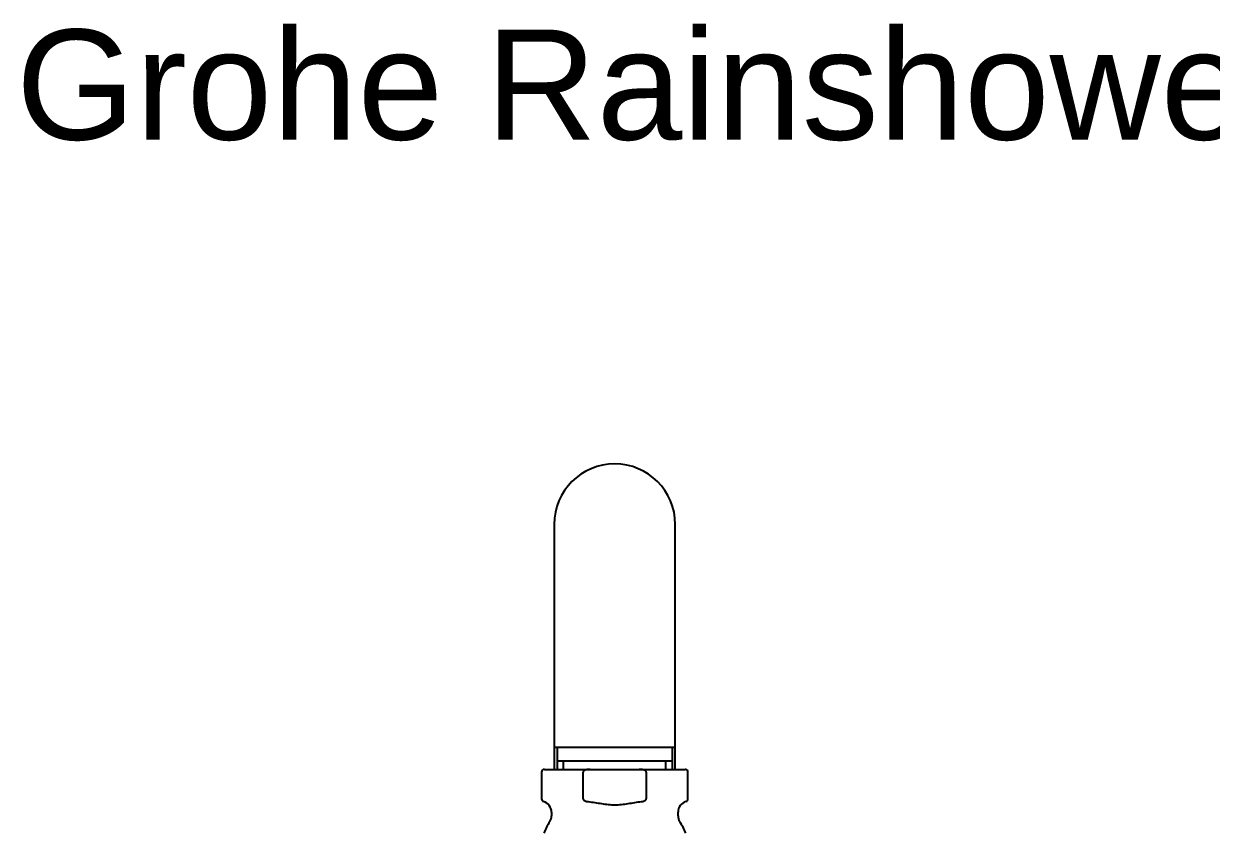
# Model space of a CAD drawing. Header units: millimetres. Extents: x -60 to 7633, y -2614 to 2146.
# Drawn here: x 6705 to 6920.9, y 1998.8 to 2145.9 of the extents above; entities that cross this region are included whole.
import ezdxf
from ezdxf.enums import TextEntityAlignment as Align

# ---------------------------------------------------------------- set-up
doc = ezdxf.new("R2010")
doc.units = ezdxf.units.MM
doc.layers.get('0').update_dxf_attribs({"color": 250})
doc.styles.add('SEACAD_arial_ttf', font='arial.ttf')

msp = doc.modelspace()

# ---------------------------------------------------------------- linework, layer by layer
at = {"linetype": 'Continuous'}
for p, q in [((6801.48, 2054.94), (6801.48, 2014.44)), ((6823.48, 2014.44), (6823.48, 2054.94)), ((6823.48, 2014.44), (6801.48, 2014.44)), ((6801.48, 2014.44), (6801.48, 2010.44)), ((6802, 2014.44), (6802, 2010.44)), ((6822.96, 2010.44), (6822.96, 2014.44)), ((6823.48, 2010.44), (6823.48, 2014.44)), ((6822.96, 2011.94), (6802, 2011.94)), ((6803.16, 2010.44), (6803.16, 2011.94)), ((6821.79, 2010.44), (6821.79, 2011.94)), ((6799.18, 2009.94), (6799.18, 2005.07)), ((6799.68, 2010.44), (6808.02, 2010.44)), ((6806.74, 2005.07), (6806.74, 2009.94)), ((6808.02, 2010.44), (6816.93, 2010.44)), ((6816.93, 2010.44), (6825.28, 2010.44)), ((6818.21, 2009.94), (6818.21, 2005.07)), ((6825.78, 2005.07), (6825.78, 2009.94)), ((6800.98, 2002.67), (6800.98, 2002.02)), ((6823.98, 2002.02), (6823.98, 2002.67))]:
    msp.add_line(p, q, dxfattribs=at)
for centre, radius, start, end in [((6812.48, 2054.94), 11, 0, 180), ((6799.68, 2009.94), 0.5, 90, 180), ((6825.28, 2009.94), 0.5, 0, 90), ((6799.68, 2005.07), 0.5, 180, 253.7398), ((6798.98, 2002.67), 2, 0, 73.7398), ((6825.98, 2002.67), 2, 106.2602, 180), ((6825.28, 2005.07), 0.5, 286.2602, 0), ((6798.98, 2002.02), 2, 327.5383, 0), ((6825.98, 2002.02), 2, 180, 212.4617), ((6812.48, 1993.44), 14, 147.5383, 157.3119), ((6812.48, 1993.44), 14, 22.6881, 32.4617)]:
    msp.add_arc(centre, radius, start, end, dxfattribs=at)
for points, knots in [([(6808.02, 2010.44), (6807.78, 2010.44), (6807.53, 2010.42), (6807.18, 2010.33), (6807.06, 2010.29), (6806.9, 2010.19), (6806.85, 2010.15), (6806.77, 2010.06), (6806.74, 2010), (6806.74, 2009.94)], [0, 0, 0, 0, 0.5, 0.5, 0.75, 0.75, 0.875, 0.875, 1, 1, 1, 1]), ([(6818.21, 2009.94), (6818.21, 2010), (6818.18, 2010.06), (6818.1, 2010.15), (6818.05, 2010.19), (6817.89, 2010.29), (6817.78, 2010.33), (6817.42, 2010.42), (6817.18, 2010.44), (6816.93, 2010.44)], [0, 0, 0, 0, 0.125, 0.125, 0.25, 0.25, 0.5, 0.5, 1, 1, 1, 1]), ([(6806.74, 2005.07), (6806.74, 2005.02), (6806.76, 2004.98), (6806.8, 2004.9), (6806.84, 2004.87), (6806.94, 2004.78), (6807.02, 2004.74), (6807.28, 2004.64), (6807.45, 2004.61), (6807.63, 2004.59)], [0, 0, 0, 0, 0.125, 0.125, 0.25, 0.25, 0.5, 0.5, 1, 1, 1, 1]), ([(6807.63, 2004.59), (6808.45, 2004.5), (6809.26, 2004.35), (6810.47, 2004.16), (6810.88, 2004.1), (6811.49, 2004.04), (6811.69, 2004.02), (6812.1, 2004), (6812.31, 2003.99), (6812.92, 2003.99), (6813.32, 2004.02), (6814.13, 2004.11), (6814.53, 2004.16), (6815.72, 2004.36), (6816.52, 2004.5), (6817.32, 2004.59)], [0, 0, 0, 0, 0.25, 0.25, 0.375, 0.375, 0.4375, 0.4375, 0.5, 0.5, 0.625, 0.625, 0.75, 0.75, 1, 1, 1, 1]), ([(6817.32, 2004.59), (6817.5, 2004.61), (6817.68, 2004.64), (6817.93, 2004.74), (6818.01, 2004.78), (6818.12, 2004.87), (6818.15, 2004.9), (6818.2, 2004.98), (6818.21, 2005.02), (6818.21, 2005.07)], [0, 0, 0, 0, 0.5, 0.5, 0.75, 0.75, 0.875, 0.875, 1, 1, 1, 1])]:
    msp.add_open_spline(points, degree=3, knots=knots, dxfattribs=at)

# ---------------------------------------------------------------- texts
at = {"style": 'SEACAD_arial_ttf'}
msp.add_text('Grohe Rainshower System 210 - (27030000)', height=20, dxfattribs=at).set_placement((6703.64, 2144.86), align=Align.TOP_LEFT)

doc.saveas('drawing.dxf')
